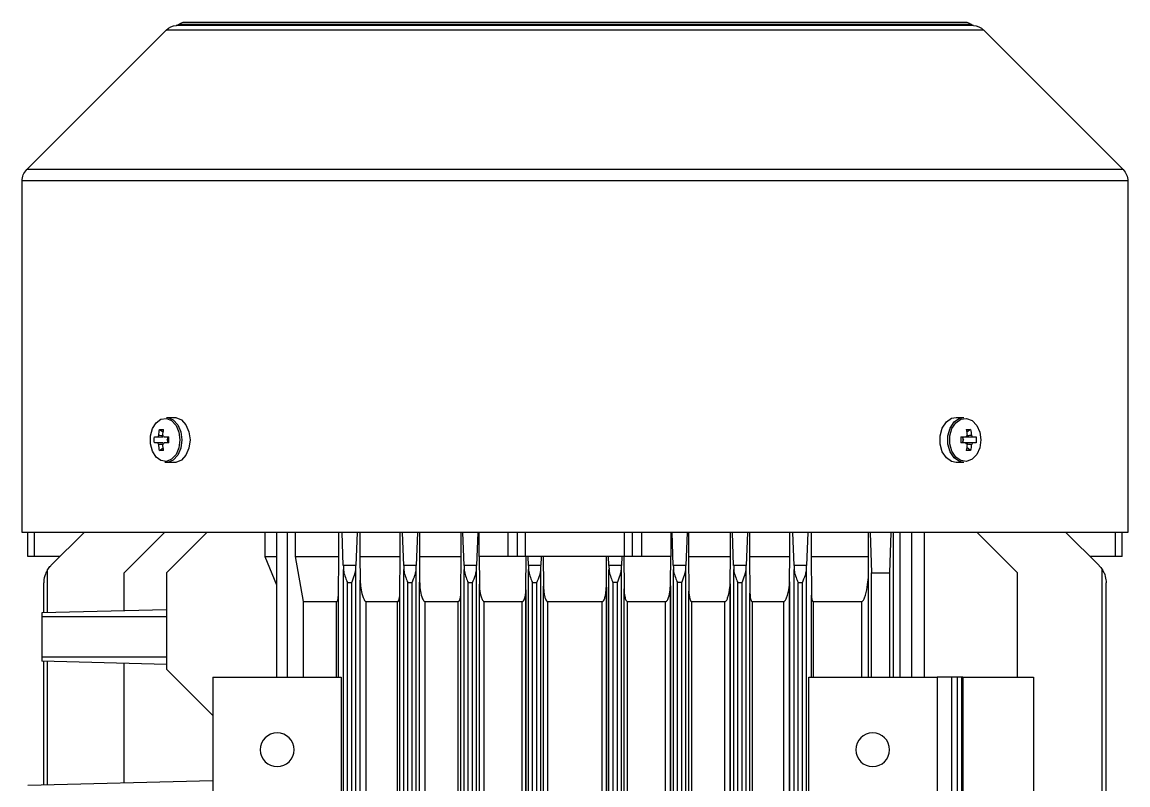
# Model space of a CAD drawing. Header units: centimetres. Extents: x 470464 to 524273, y 49611 to 59074.
# Drawn here: x 487988.58 to 488002.32, y 52236.93 to 52246.4 of the extents above; entities that cross this region are included whole.
import ezdxf

# ---------------------------------------------------------------- set-up
doc = ezdxf.new("R2010")
doc.units = ezdxf.units.CM
doc.header["$MEASUREMENT"] = 0
doc.layers.add('vinç', color=7, linetype='Continuous')

# ---------------------------------------------------------------- blocks, each defined once
blk = doc.blocks.new('eyryewthreaeetrreyajwh')
at = {"color": 2, "linetype": 'Continuous', "lineweight": 25}
for p, q in [((413660.04, 75652.888), (413660.34, 75652.888)), ((413660.04, 75652.888), (413660.04, 75652.805)), ((413660.34, 75652.958), (413660.34, 75639.218)), ((413664.707, 75652.958), (413660.34, 75652.958)), ((413664.707, 75652.958), (413664.707, 75639.218)), ((413664.848, 75652.899), (413664.848, 75639.277)), ((413666.581, 75651.167), (413664.848, 75652.899)), ((413660.04, 75652.805), (413660.34, 75652.805)), ((413660.04, 75652.805), (413660.04, 75652.488)), ((413649.401, 75652.64), (413659.879, 75652.64)), ((413649.564, 75652.688), (413659.715, 75652.688)), ((413659.928, 75652.6), (413660.34, 75652.188)), ((413658.54, 75651.788), (413656.74, 75651.788)), ((413658.54, 75650.909), (413658.54, 75651.788)), ((413658.54, 75651.588), (413659.84, 75651.588)), ((413660.34, 75651.088), (413659.84, 75651.588)), ((413661.453, 75651.072), (413661.453, 75651.028)), ((413661.527, 75651.028), (413661.527, 75651.072)), ((413666.581, 75651.167), (413666.581, 75641.009)), ((413661.359, 75651.004), (413661.394, 75650.956)), ((413661.453, 75650.946), (413661.453, 75650.883)), ((413661.527, 75650.883), (413661.527, 75650.946)), ((413661.62, 75651.004), (413661.586, 75650.956)), ((413666.639, 75651.041), (413666.639, 75641.135)), ((413666.652, 75651.011), (413666.652, 75641.165)), ((413666.68, 75641.238), (413666.68, 75650.938)), ((413658.54, 75650.909), (413650.74, 75650.909)), ((413650.74, 75650.895), (413658.54, 75650.895)), ((413650.74, 75650.843), (413658.54, 75650.843)), ((413658.54, 75650.909), (413658.54, 75650.895)), ((413658.54, 75650.895), (413658.54, 75650.843)), ((413658.54, 75650.843), (413658.54, 75650.773)), ((413661.21, 75650.921), (413661.21, 75650.825)), ((413661.472, 75650.908), (413661.453, 75650.908)), ((413661.527, 75650.908), (413661.507, 75650.908)), ((413661.77, 75650.825), (413661.77, 75650.921)), ((413650.74, 75650.773), (413658.54, 75650.773)), ((413658.54, 75650.773), (413658.54, 75650.588)), ((413658.54, 75650.588), (413656.74, 75650.588)), ((413658.54, 75648.994), (413658.54, 75650.588)), ((413660.34, 75650.427), (413658.54, 75650.427)), ((413660.34, 75650.27), (413658.54, 75650.27)), ((413658.54, 75650.129), (413660.34, 75650.129)), ((413658.54, 75650.045), (413660.34, 75650.045)), ((413658.54, 75650.001), (413659.84, 75650.001)), ((413659.84, 75650.001), (413660.34, 75650.019)), ((413659.84, 75649.775), (413659.84, 75650.001)), ((413658.54, 75649.775), (413659.84, 75649.775)), ((413658.54, 75649.734), (413659.781, 75649.734)), ((413659.781, 75649.734), (413660.04, 75649.737)), ((413660.34, 75649.757), (413659.84, 75649.775)), ((413660.04, 75649.022), (413660.04, 75649.737)), ((413660.04, 75649.737), (413660.34, 75649.737)), ((413658.54, 75649.652), (413659.48, 75649.652)), ((413658.54, 75649.051), (413659.48, 75649.051)), ((413658.54, 75649.027), (413659.562, 75649.027)), ((413660.04, 75649.022), (413659.562, 75649.027)), ((413660.34, 75649.022), (413660.04, 75649.022)), ((413649.401, 75648.965), (413659.879, 75648.965)), ((413649.564, 75648.915), (413659.715, 75648.915)), ((413656.74, 75648.994), (413658.54, 75648.994)), ((413659.715, 75648.915), (413659.715, 75648.861)), ((413660.34, 75648.981), (413659.928, 75648.966)), ((413659.928, 75648.966), (413659.928, 75648.81)), ((413649.401, 75648.811), (413659.879, 75648.811)), ((413649.531, 75648.756), (413659.748, 75648.756)), ((413659.727, 75648.756), (413649.539, 75648.756)), ((413649.564, 75648.861), (413659.715, 75648.861)), ((413659.748, 75648.756), (413660.04, 75648.759)), ((413659.928, 75648.81), (413660.34, 75648.796)), ((413660.04, 75648.759), (413660.34, 75648.759)), ((413660.04, 75648.259), (413660.04, 75648.759)), ((413649.8, 75648.683), (413659.48, 75648.683)), ((413649.401, 75648.215), (413659.879, 75648.215)), ((413649.692, 75648.263), (413659.587, 75648.263)), ((413649.8, 75648.293), (413659.48, 75648.293)), ((413660.04, 75648.259), (413659.587, 75648.263)), ((413660.34, 75648.231), (413659.928, 75648.216)), ((413659.928, 75648.216), (413659.928, 75648.06)), ((413660.34, 75648.259), (413660.04, 75648.259)), ((413649.401, 75648.061), (413659.879, 75648.061)), ((413649.564, 75648.165), (413659.715, 75648.165)), ((413649.564, 75648.111), (413659.715, 75648.111)), ((413659.715, 75648.165), (413659.715, 75648.111)), ((413659.928, 75648.06), (413660.34, 75648.046)), ((413649.556, 75648.018), (413659.723, 75648.018)), ((413659.702, 75648.018), (413649.563, 75648.018)), ((413649.8, 75647.951), (413659.48, 75647.951)), ((413659.723, 75648.018), (413660.04, 75648.021)), ((413660.04, 75648.021), (413660.34, 75648.021)), ((413660.04, 75647.5), (413660.04, 75648.021)), ((413649.667, 75647.504), (413659.612, 75647.504)), ((413649.8, 75647.541), (413659.48, 75647.541)), ((413660.04, 75647.5), (413659.612, 75647.504)), ((413660.34, 75647.5), (413660.04, 75647.5)), ((413649.401, 75647.465), (413659.879, 75647.465)), ((413649.564, 75647.415), (413659.715, 75647.415)), ((413649.564, 75647.361), (413659.715, 75647.361)), ((413659.715, 75647.415), (413659.716, 75647.415)), ((413659.715, 75647.361), (413659.716, 75647.361)), ((413659.716, 75647.415), (413659.716, 75647.361)), ((413660.34, 75647.481), (413659.928, 75647.466)), ((413659.928, 75647.466), (413659.928, 75647.31)), ((413649.401, 75647.311), (413659.879, 75647.311)), ((413649.581, 75647.275), (413659.699, 75647.275)), ((413659.677, 75647.275), (413649.603, 75647.275)), ((413659.699, 75647.275), (413660.04, 75647.278)), ((413659.928, 75647.31), (413660.34, 75647.296)), ((413660.34, 75647.278), (413660.04, 75647.278)), ((413660.04, 75647.278), (413660.04, 75646.919)), ((413649.8, 75647.215), (413659.48, 75647.215)), ((413659.48, 75646.743), (413659.48, 75647.215)), ((413660.04, 75646.919), (413660.04, 75646.803)), ((413660.04, 75646.919), (413660.34, 75646.919)), ((413649.64, 75646.699), (413659.639, 75646.699)), ((413649.651, 75646.698), (413659.628, 75646.698)), ((413649.8, 75646.743), (413659.48, 75646.743)), ((413660.04, 75646.695), (413659.639, 75646.699)), ((413660.04, 75646.67), (413659.928, 75646.666)), ((413660.04, 75646.803), (413660.04, 75646.704)), ((413660.04, 75646.803), (413660.34, 75646.803)), ((413660.04, 75646.704), (413660.34, 75646.704)), ((413660.04, 75646.704), (413660.04, 75645.472)), ((413649.401, 75646.665), (413659.879, 75646.665)), ((413649.564, 75646.615), (413659.715, 75646.615)), ((413649.564, 75646.561), (413659.715, 75646.561)), ((413659.715, 75646.615), (413659.716, 75646.615)), ((413659.715, 75646.561), (413659.716, 75646.561)), ((413659.716, 75646.615), (413659.716, 75646.561)), ((413659.928, 75646.666), (413659.928, 75646.51)), ((413649.401, 75646.511), (413659.879, 75646.511)), ((413649.607, 75646.479), (413659.672, 75646.479)), ((413659.662, 75646.479), (413649.618, 75646.479)), ((413649.8, 75646.426), (413659.48, 75646.426)), ((413659.48, 75645.751), (413659.48, 75646.426)), ((413659.672, 75646.479), (413660.04, 75646.482)), ((413659.928, 75646.51), (413660.04, 75646.506)), ((413649.8, 75645.751), (413659.48, 75645.751)), ((413649.401, 75645.665), (413659.879, 75645.665)), ((413649.564, 75645.615), (413659.715, 75645.615)), ((413649.607, 75645.698), (413659.672, 75645.698)), ((413649.618, 75645.697), (413659.662, 75645.697)), ((413660.04, 75645.694), (413659.672, 75645.698)), ((413659.715, 75645.615), (413659.715, 75645.561)), ((413660.04, 75645.67), (413659.928, 75645.666)), ((413659.928, 75645.666), (413659.928, 75645.51)), ((413649.401, 75645.511), (413659.879, 75645.511)), ((413649.564, 75645.561), (413659.715, 75645.561)), ((413649.64, 75645.478), (413659.639, 75645.478)), ((413659.628, 75645.478), (413649.651, 75645.478)), ((413649.8, 75645.433), (413659.48, 75645.433)), ((413659.48, 75644.961), (413659.48, 75645.433)), ((413659.639, 75645.478), (413660.04, 75645.481)), ((413659.928, 75645.51), (413660.04, 75645.506)), ((413660.04, 75645.472), (413660.34, 75645.472)), ((413660.04, 75645.472), (413660.04, 75645.373)), ((413660.04, 75645.373), (413660.34, 75645.373)), ((413660.04, 75645.373), (413660.04, 75645.257)), ((413660.04, 75645.257), (413660.04, 75644.898)), ((413660.04, 75645.257), (413660.34, 75645.257)), ((413649.581, 75644.901), (413659.699, 75644.901)), ((413649.603, 75644.901), (413659.683, 75644.901)), ((413649.8, 75644.961), (413659.48, 75644.961)), ((413660.04, 75644.898), (413659.699, 75644.901)), ((413660.04, 75644.898), (413660.34, 75644.898)), ((413649.401, 75644.865), (413659.879, 75644.865)), ((413649.564, 75644.815), (413659.715, 75644.815)), ((413649.564, 75644.761), (413659.715, 75644.761)), ((413659.715, 75644.815), (413659.715, 75644.761)), ((413660.34, 75644.881), (413659.928, 75644.866)), ((413659.928, 75644.866), (413659.928, 75644.71)), ((413649.401, 75644.711), (413659.879, 75644.711)), ((413649.667, 75644.672), (413659.612, 75644.672)), ((413649.8, 75644.635), (413659.48, 75644.635)), ((413659.48, 75644.225), (413659.48, 75644.635)), ((413659.612, 75644.672), (413660.04, 75644.676)), ((413659.928, 75644.71), (413660.34, 75644.696)), ((413660.04, 75644.676), (413660.34, 75644.676)), ((413660.04, 75644.155), (413660.04, 75644.676)), ((413649.8, 75644.225), (413659.48, 75644.225)), ((413649.401, 75644.115), (413659.879, 75644.115)), ((413649.556, 75644.158), (413659.723, 75644.158)), ((413649.564, 75644.065), (413659.715, 75644.065)), ((413659.715, 75644.065), (413659.715, 75644.011)), ((413660.04, 75644.155), (413659.723, 75644.158)), ((413660.34, 75644.131), (413659.928, 75644.116)), ((413659.928, 75644.116), (413659.928, 75643.96)), ((413660.34, 75644.155), (413660.04, 75644.155)), ((413649.401, 75643.961), (413659.879, 75643.961)), ((413649.564, 75644.011), (413659.715, 75644.011)), ((413659.928, 75643.96), (413660.34, 75643.946)), ((413649.692, 75643.913), (413659.587, 75643.913)), ((413649.8, 75643.883), (413659.48, 75643.883)), ((413659.48, 75643.493), (413659.48, 75643.883)), ((413659.587, 75643.913), (413660.04, 75643.918)), ((413660.04, 75643.918), (413660.34, 75643.918)), ((413660.04, 75643.417), (413660.04, 75643.918)), ((413649.531, 75643.42), (413659.748, 75643.42)), ((413649.552, 75643.42), (413659.734, 75643.42)), ((413649.8, 75643.493), (413659.48, 75643.493)), ((413660.04, 75643.417), (413659.748, 75643.42)), ((413660.34, 75643.381), (413659.928, 75643.366)), ((413660.34, 75643.417), (413660.04, 75643.417)), ((413649.401, 75643.365), (413659.879, 75643.365)), ((413649.564, 75643.315), (413659.715, 75643.315)), ((413649.564, 75643.261), (413659.715, 75643.261)), ((413659.715, 75643.315), (413659.715, 75643.261)), ((413659.928, 75643.366), (413659.928, 75643.21)), ((413649.401, 75643.211), (413659.879, 75643.211)), ((413658.54, 75643.182), (413656.74, 75643.182)), ((413658.54, 75641.588), (413658.54, 75643.182)), ((413658.54, 75643.149), (413659.562, 75643.149)), ((413658.54, 75643.126), (413659.48, 75643.126)), ((413659.48, 75642.709), (413659.48, 75643.126)), ((413659.562, 75643.149), (413660.04, 75643.154)), ((413659.928, 75643.21), (413660.34, 75643.196)), ((413660.04, 75643.154), (413660.34, 75643.154)), ((413660.04, 75642.612), (413660.04, 75643.154)), ((413659.48, 75642.709), (413658.54, 75642.709)), ((413660.04, 75642.612), (413659.48, 75642.709)), ((413660.34, 75642.612), (413660.04, 75642.612)), ((413660.34, 75642.514), (413658.54, 75642.514)), ((413660.34, 75642.381), (413658.54, 75642.381)), ((413660.04, 75642.235), (413659.691, 75642.381)), ((413660.04, 75642.235), (413660.04, 75642.381)), ((413660.34, 75642.235), (413660.04, 75642.235)), ((413658.54, 75641.588), (413656.74, 75641.588)), ((413657.2, 75639.288), (413657.26, 75641.588)), ((413658.066, 75641.588), (413658.64, 75641.014)), ((413659.84, 75641.014), (413660.34, 75641.514)), ((413661.21, 75641.112), (413661.21, 75641.011)), ((413661.453, 75641.042), (413661.453, 75640.981)), ((413661.527, 75640.981), (413661.527, 75641.042)), ((413661.77, 75641.011), (413661.77, 75641.112)), ((413659.84, 75641.014), (413658.64, 75641.014)), ((413658.699, 75641.014), (413658.74, 75639.464)), ((413658.79, 75641.014), (413658.79, 75639.464)), ((413659.29, 75641.014), (413659.29, 75639.464)), ((413659.38, 75641.014), (413659.34, 75639.464)), ((413659.84, 75640.488), (413660.34, 75640.988)), ((413661.359, 75640.927), (413661.39, 75640.972)), ((413661.453, 75641.029), (413661.472, 75641.029)), ((413661.453, 75640.903), (413661.453, 75640.862)), ((413661.507, 75641.029), (413661.527, 75641.029)), ((413661.527, 75640.862), (413661.527, 75640.903)), ((413661.62, 75640.927), (413661.589, 75640.972)), ((413664.848, 75639.277), (413666.581, 75641.009)), ((413657.231, 75640.488), (413658.713, 75640.488)), ((413659.367, 75640.488), (413659.84, 75640.488)), ((413660.34, 75639.988), (413659.928, 75639.576)), ((413660.04, 75639.688), (413660.04, 75639.371)), ((413657.206, 75639.536), (413658.738, 75639.536)), ((413659.342, 75639.536), (413659.879, 75639.536)), ((413657.205, 75639.488), (413658.739, 75639.488)), ((413657.205, 75639.488), (413658.739, 75639.488)), ((413657.205, 75639.488), (413658.739, 75639.488)), ((413657.205, 75639.488), (413658.739, 75639.488)), ((413657.205, 75639.488), (413658.739, 75639.488)), ((413657.205, 75639.488), (413658.739, 75639.488)), ((413658.79, 75639.464), (413658.74, 75639.464)), ((413659.29, 75639.464), (413658.79, 75639.464)), ((413659.34, 75639.464), (413659.29, 75639.464)), ((413659.34, 75639.488), (413659.715, 75639.488)), ((413659.34, 75639.488), (413659.715, 75639.488)), ((413659.34, 75639.488), (413659.715, 75639.488)), ((413659.34, 75639.488), (413659.715, 75639.488)), ((413659.34, 75639.488), (413659.715, 75639.488)), ((413659.34, 75639.488), (413659.715, 75639.488)), ((413660.04, 75639.371), (413660.34, 75639.371)), ((413660.04, 75639.371), (413660.04, 75639.288)), ((413660.04, 75639.288), (413660.34, 75639.288)), ((413660.34, 75639.218), (413664.707, 75639.218))]:
    blk.add_line(p, q, dxfattribs=at)
at = {"color": 2, "linetype": 'Continuous', "lineweight": 25, "flags": 128}
for points in [[(413661.49, 75651.131), (413661.393, 75651.118), (413661.31, 75651.08), (413661.25, 75651.023), (413661.223, 75650.955), (413661.232, 75650.884), (413661.276, 75650.82), (413661.349, 75650.772), (413661.441, 75650.747), (413661.539, 75650.747), (413661.63, 75650.772), (413661.703, 75650.82), (413661.747, 75650.884), (413661.756, 75650.955), (413661.729, 75651.023), (413661.67, 75651.08), (413661.586, 75651.118), (413661.49, 75651.131)], [(413661.21, 75650.921), (413661.22, 75650.866), (413661.266, 75650.799), (413661.342, 75650.749), (413661.438, 75650.722), (413661.541, 75650.722), (413661.637, 75650.749), (413661.713, 75650.799), (413661.759, 75650.866), (413661.77, 75650.921)], [(413661.21, 75650.825), (413661.22, 75650.769), (413661.266, 75650.703), (413661.342, 75650.653), (413661.438, 75650.626), (413661.541, 75650.626), (413661.637, 75650.653), (413661.713, 75650.703), (413661.759, 75650.769), (413661.77, 75650.825)], [(413659.48, 75649.051), (413659.48, 75649.129), (413659.48, 75649.206), (413659.48, 75649.283), (413659.48, 75649.358), (413659.48, 75649.433), (413659.48, 75649.507), (413659.48, 75649.58), (413659.48, 75649.652)], [(413659.48, 75648.293), (413659.48, 75648.343), (413659.48, 75648.392), (413659.48, 75648.441), (413659.48, 75648.49), (413659.48, 75648.539), (413659.48, 75648.587), (413659.48, 75648.635), (413659.48, 75648.683)], [(413659.48, 75647.541), (413659.48, 75647.593), (413659.48, 75647.644), (413659.48, 75647.696), (413659.48, 75647.747), (413659.48, 75647.798), (413659.48, 75647.849), (413659.48, 75647.9), (413659.48, 75647.951)], [(413661.49, 75641.305), (413661.389, 75641.292), (413661.301, 75641.255), (413661.239, 75641.198), (413661.211, 75641.13), (413661.21, 75641.112)], [(413661.49, 75641.204), (413661.389, 75641.191), (413661.301, 75641.154), (413661.239, 75641.097), (413661.211, 75641.029), (413661.211, 75640.994)], [(413661.49, 75641.179), (413661.393, 75641.167), (413661.31, 75641.131), (413661.25, 75641.077), (413661.223, 75641.012), (413661.232, 75640.944), (413661.276, 75640.883), (413661.349, 75640.838), (413661.441, 75640.813), (413661.539, 75640.813), (413661.63, 75640.838), (413661.703, 75640.883), (413661.747, 75640.944), (413661.756, 75641.012), (413661.729, 75641.077), (413661.67, 75641.131), (413661.586, 75641.167), (413661.49, 75641.179)], [(413661.77, 75641.112), (413661.769, 75641.13), (413661.74, 75641.198), (413661.678, 75641.255), (413661.591, 75641.292), (413661.49, 75641.305)], [(413661.77, 75641.011), (413661.769, 75641.029), (413661.74, 75641.097), (413661.678, 75641.154), (413661.591, 75641.191), (413661.49, 75641.204)]]:
    blk.add_lwpolyline(points, dxfattribs=at)
at = {"color": 2, "linetype": 'Continuous', "lineweight": 25}
for centre in [(413657.64, 75649.788), (413657.64, 75642.388)]:
    blk.add_circle(centre, 0.21, dxfattribs=at)
for centre, radius, start, end in [((413664.707, 75652.758), 0.2, 45, 90), ((413659.715, 75652.388), 0.3, 45, 57.0503), ((413661.49, 75650.552), 0.521, 85.9308, 94.0692), ((413666.44, 75651.025), 0.2, 4.4812, 45), ((413661.934, 75650.977), 0.575, 177.3305, 182.6695), ((413661.488, 75650.314), 0.703, 94.4734, 100.577), ((413661.488, 75650.26), 0.703, 94.4734, 100.577), ((413661.479, 75650.972), 0.0619, 114.7173, 137.1128), ((413661.479, 75651.003), 0.0619, 222.8872, 245.2827), ((413661.501, 75650.972), 0.0619, 42.8872, 65.2827), ((413661.501, 75651.003), 0.0619, 294.7173, 317.1128), ((413661.491, 75650.314), 0.703, 79.423, 85.5266), ((413661.491, 75650.26), 0.703, 79.423, 85.5266), ((413661.046, 75650.977), 0.575, 357.3305, 2.6695), ((413666.689, 75651.045), 0.05, 184.4812, 221.8217), ((413666.57, 75650.938), 0.11, 0, 41.8217), ((413661.487, 75650.846), 0.0632, 103.1566, 122.3513), ((413661.49, 75649.217), 1.666, 88.7273, 91.2727), ((413661.49, 75650.834), 0.0757, 76.5689, 103.4311), ((413661.493, 75650.846), 0.0632, 57.6487, 76.8434), ((413666.57, 75641.238), 0.11, 318.1783, 0), ((413661.49, 75642.479), 1.438, 268.5254, 271.4746), ((413661.486, 75641.092), 0.0649, 238.9644, 257.504), ((413661.493, 75641.092), 0.0649, 282.496, 301.0356), ((413666.44, 75641.151), 0.2, 315, 355.5188), ((413666.689, 75641.131), 0.05, 138.1783, 175.5188), ((413661.88, 75640.952), 0.521, 177.1954, 182.8046), ((413661.488, 75641.636), 0.671, 258.9001, 265.2999), ((413661.488, 75641.585), 0.671, 258.9001, 265.2999), ((413661.477, 75640.924), 0.0619, 113.5667, 135.6063), ((413661.477, 75640.96), 0.0619, 224.3937, 246.4333), ((413661.49, 75641.106), 0.0794, 257.2055, 282.7945), ((413661.502, 75640.924), 0.0619, 44.3937, 66.4333), ((413661.502, 75640.96), 0.0619, 293.5667, 315.6063), ((413661.491, 75641.636), 0.671, 274.7001, 281.0999), ((413661.491, 75641.585), 0.671, 274.7001, 281.0999), ((413661.1, 75640.952), 0.521, 357.1954, 2.8046), ((413661.49, 75641.374), 0.513, 265.8633, 274.1367), ((413659.715, 75639.788), 0.3, 302.9902, 315), ((413664.707, 75639.418), 0.2, 270, 315)]:
    blk.add_arc(centre, radius, start, end, dxfattribs=at)
for centre, major_axis, ratio, start_param, end_param in [((413661.49, 75650.811), (0, 0.104), 0.469869, 5.913772, 6.652599), ((413659.715, 75648.974), (0.3, 0), 0.034921, 5.287468, 5.497787), ((413659.715, 75648.803), (0.3, 0), 0.034921, 0.785398, 0.995716), ((413659.715, 75648.224), (0.3, 0), 0.034921, 5.287468, 5.497787), ((413659.715, 75648.053), (0.3, 0), 0.034921, 0.785398, 0.995717), ((413659.715, 75647.474), (0.3, 0), 0.034921, 5.287467, 5.497787), ((413659.715, 75647.303), (0.3, 0), 0.034921, 0.785398, 0.995717), ((413659.715, 75646.674), (0.3, 0), 0.034921, 5.287467, 5.497787), ((413659.715, 75646.503), (0.3, 0), 0.034921, 0.785398, 0.995717), ((413659.715, 75645.674), (0.3, 0), 0.034921, 5.287467, 5.497787), ((413659.715, 75645.503), (0.3, 0), 0.034921, 0.785398, 0.995717), ((413659.715, 75644.874), (0.3, 0), 0.034921, 5.287467, 5.497787), ((413659.715, 75644.703), (0.3, 0), 0.034921, 0.785398, 0.995717), ((413659.715, 75644.124), (0.3, 0), 0.034921, 5.287467, 5.497787), ((413659.715, 75643.953), (0.3, 0), 0.034921, 0.785398, 0.995717), ((413659.715, 75643.374), (0.3, 0), 0.034921, 5.287467, 5.497787), ((413659.715, 75643.203), (0.3, 0), 0.034921, 0.785398, 0.995717), ((413661.49, 75641.127), (0, 0.105), 0.462199, 2.772179, 3.511006)]:
    blk.add_ellipse(centre, major_axis=major_axis, ratio=ratio, start_param=start_param, end_param=end_param, dxfattribs=at)
for points, knots in [([(413659.879, 75652.64), (413659.865, 75652.648), (413659.824, 75652.671), (413659.768, 75652.685), (413659.728, 75652.688), (413659.716, 75652.688), (413659.715, 75652.688)], [0, 0, 0, 0, 0.269866, 0.77828, 0.993914, 1, 1, 1, 1]), ([(413661.441, 75650.955), (413661.439, 75650.97), (413661.436, 75650.99), (413661.434, 75651.01), (413661.433, 75651.014)], [0, 0, 0, 0, 0.767564, 1, 1, 1, 1]), ([(413661.453, 75651.028), (413661.453, 75651.023), (413661.453, 75650.987), (413661.453, 75650.948), (413661.453, 75650.914), (413661.453, 75650.91)], [0, 0, 0, 0, 0.127223, 0.914735, 1, 1, 1, 1]), ([(413661.527, 75650.946), (413661.527, 75650.969), (413661.527, 75650.996), (413661.527, 75651.023), (413661.527, 75651.028)], [0, 0, 0, 0, 0.817005, 1, 1, 1, 1]), ([(413661.546, 75651.014), (413661.546, 75651.01), (413661.543, 75650.99), (413661.541, 75650.97), (413661.539, 75650.955)], [0, 0, 0, 0, 0.2322911, 1, 1, 1, 1]), ([(413659.48, 75649.652), (413659.48, 75649.653), (413659.481, 75649.656), (413659.485, 75649.662), (413659.499, 75649.673), (413659.558, 75649.7), (413659.656, 75649.724), (413659.741, 75649.73), (413659.781, 75649.734)], [0, 0, 0, 0, 0.015965, 0.035758, 0.071494, 0.185069, 0.61906, 1, 1, 1, 1]), ([(413659.562, 75649.027), (413659.547, 75649.028), (413659.524, 75649.029), (413659.499, 75649.034), (413659.488, 75649.039), (413659.483, 75649.043), (413659.48, 75649.047), (413659.48, 75649.05), (413659.48, 75649.051)], [0, 0, 0, 0, 0.493912, 0.741553, 0.826941, 0.912843, 0.962883, 1, 1, 1, 1]), ([(413659.715, 75648.915), (413659.716, 75648.915), (413659.748, 75648.927), (413659.798, 75648.949), (413659.852, 75648.963), (413659.874, 75648.964), (413659.879, 75648.965)], [0, 0, 0, 0, 0.006088, 0.568527, 0.906317, 1, 1, 1, 1]), ([(413659.48, 75648.683), (413659.48, 75648.685), (413659.481, 75648.688), (413659.485, 75648.695), (413659.499, 75648.706), (413659.558, 75648.733), (413659.645, 75648.751), (413659.719, 75648.755), (413659.748, 75648.756)], [0, 0, 0, 0, 0.017865, 0.040005, 0.079988, 0.207097, 0.692835, 1, 1, 1, 1]), ([(413659.879, 75648.811), (413659.87, 75648.812), (413659.839, 75648.815), (413659.784, 75648.833), (413659.738, 75648.853), (413659.716, 75648.861), (413659.715, 75648.861)], [0, 0, 0, 0, 0.165847, 0.611873, 0.993917, 1, 1, 1, 1]), ([(413659.587, 75648.263), (413659.563, 75648.264), (413659.531, 75648.265), (413659.499, 75648.275), (413659.487, 75648.281), (413659.482, 75648.286), (413659.48, 75648.291), (413659.48, 75648.293), (413659.48, 75648.293)], [0, 0, 0, 0, 0.607135, 0.788964, 0.866776, 0.945384, 0.9829, 1, 1, 1, 1]), ([(413659.715, 75648.165), (413659.716, 75648.165), (413659.748, 75648.177), (413659.798, 75648.199), (413659.852, 75648.213), (413659.874, 75648.214), (413659.879, 75648.215)], [0, 0, 0, 0, 0.006087, 0.568298, 0.906228, 1, 1, 1, 1]), ([(413659.879, 75648.061), (413659.87, 75648.062), (413659.839, 75648.065), (413659.784, 75648.084), (413659.737, 75648.103), (413659.716, 75648.111), (413659.715, 75648.111)], [0, 0, 0, 0, 0.1657672, 0.6117441, 0.9939174, 1, 1, 1, 1]), ([(413659.48, 75647.951), (413659.48, 75647.953), (413659.481, 75647.956), (413659.485, 75647.963), (413659.499, 75647.975), (413659.558, 75648), (413659.637, 75648.014), (413659.703, 75648.017), (413659.723, 75648.018)], [0, 0, 0, 0, 0.019601, 0.043887, 0.087751, 0.227215, 0.760176, 1, 1, 1, 1]), ([(413659.612, 75647.504), (413659.58, 75647.505), (413659.539, 75647.507), (413659.499, 75647.52), (413659.488, 75647.527), (413659.483, 75647.532), (413659.48, 75647.537), (413659.48, 75647.54), (413659.48, 75647.541)], [0, 0, 0, 0, 0.663509, 0.829315, 0.885049, 0.941099, 0.97425, 1, 1, 1, 1]), ([(413659.715, 75647.415), (413659.716, 75647.415), (413659.747, 75647.427), (413659.798, 75647.448), (413659.852, 75647.463), (413659.874, 75647.464), (413659.879, 75647.465)], [0, 0, 0, 0, 0.006087, 0.568175, 0.90618, 1, 1, 1, 1]), ([(413659.879, 75647.311), (413659.87, 75647.312), (413659.839, 75647.315), (413659.784, 75647.334), (413659.737, 75647.352), (413659.716, 75647.361), (413659.715, 75647.361)], [0, 0, 0, 0, 0.1657248, 0.6116756, 0.9939177, 1, 1, 1, 1]), ([(413659.48, 75647.215), (413659.48, 75647.215), (413659.48, 75647.217), (413659.481, 75647.221), (413659.484, 75647.226), (413659.493, 75647.234), (413659.53, 75647.255), (413659.602, 75647.27), (413659.666, 75647.273), (413659.699, 75647.275)], [0, 0, 0, 0, 0.003975, 0.023024, 0.051501, 0.079767, 0.165133, 0.58361, 1, 1, 1, 1]), ([(413659.639, 75646.699), (413659.607, 75646.7), (413659.558, 75646.702), (413659.508, 75646.716), (413659.489, 75646.727), (413659.483, 75646.733), (413659.48, 75646.739), (413659.48, 75646.741), (413659.48, 75646.743)], [0, 0, 0, 0, 0.560355, 0.841517, 0.897247, 0.953426, 0.980807, 1, 1, 1, 1]), ([(413659.715, 75646.615), (413659.716, 75646.615), (413659.747, 75646.628), (413659.798, 75646.648), (413659.852, 75646.663), (413659.874, 75646.664), (413659.879, 75646.665)], [0, 0, 0, 0, 0.0060865, 0.568113, 0.9061554, 1, 1, 1, 1]), ([(413659.879, 75646.511), (413659.87, 75646.512), (413659.839, 75646.515), (413659.784, 75646.534), (413659.737, 75646.552), (413659.716, 75646.561), (413659.715, 75646.561)], [0, 0, 0, 0, 0.165704, 0.611641, 0.993918, 1, 1, 1, 1]), ([(413659.48, 75646.426), (413659.48, 75646.426), (413659.48, 75646.429), (413659.482, 75646.434), (413659.486, 75646.439), (413659.502, 75646.451), (413659.533, 75646.462), (413659.593, 75646.475), (413659.64, 75646.477), (413659.672, 75646.479)], [0, 0, 0, 0, 0.011419, 0.033849, 0.069402, 0.104726, 0.318205, 0.530286, 1, 1, 1, 1]), ([(413659.672, 75645.698), (413659.64, 75645.699), (413659.593, 75645.701), (413659.533, 75645.714), (413659.502, 75645.725), (413659.486, 75645.737), (413659.482, 75645.743), (413659.48, 75645.747), (413659.48, 75645.75), (413659.48, 75645.751)], [0, 0, 0, 0, 0.469716, 0.681788, 0.89526, 0.930588, 0.966143, 0.988575, 1, 1, 1, 1]), ([(413659.715, 75645.615), (413659.716, 75645.615), (413659.747, 75645.628), (413659.798, 75645.648), (413659.852, 75645.663), (413659.874, 75645.664), (413659.879, 75645.665)], [0, 0, 0, 0, 0.006086, 0.568082, 0.906143, 1, 1, 1, 1]), ([(413659.48, 75645.433), (413659.48, 75645.435), (413659.48, 75645.438), (413659.484, 75645.444), (413659.495, 75645.454), (413659.539, 75645.472), (413659.591, 75645.477), (413659.632, 75645.477), (413659.639, 75645.478)], [0, 0, 0, 0, 0.023432, 0.055824, 0.11136, 0.275159, 0.881981, 1, 1, 1, 1]), ([(413659.879, 75645.511), (413659.87, 75645.512), (413659.839, 75645.515), (413659.784, 75645.534), (413659.737, 75645.552), (413659.716, 75645.561), (413659.715, 75645.561)], [0, 0, 0, 0, 0.165693, 0.611625, 0.993918, 1, 1, 1, 1]), ([(413659.699, 75644.901), (413659.689, 75644.901), (413659.641, 75644.903), (413659.575, 75644.911), (413659.515, 75644.929), (413659.492, 75644.943), (413659.484, 75644.95), (413659.481, 75644.955), (413659.48, 75644.959), (413659.48, 75644.961), (413659.48, 75644.961)], [0, 0, 0, 0, 0.12291, 0.623723, 0.842294, 0.922312, 0.95038, 0.978669, 0.997536, 1, 1, 1, 1]), ([(413659.715, 75644.815), (413659.716, 75644.815), (413659.747, 75644.828), (413659.798, 75644.848), (413659.852, 75644.863), (413659.874, 75644.864), (413659.879, 75644.865)], [0, 0, 0, 0, 0.0060865, 0.5680799, 0.9061426, 1, 1, 1, 1]), ([(413659.879, 75644.711), (413659.87, 75644.712), (413659.839, 75644.715), (413659.784, 75644.734), (413659.737, 75644.752), (413659.716, 75644.761), (413659.715, 75644.761)], [0, 0, 0, 0, 0.1656926, 0.6116235, 0.9939178, 1, 1, 1, 1]), ([(413659.48, 75644.635), (413659.48, 75644.636), (413659.48, 75644.639), (413659.483, 75644.644), (413659.488, 75644.649), (413659.499, 75644.656), (413659.539, 75644.67), (413659.58, 75644.671), (413659.612, 75644.672)], [0, 0, 0, 0, 0.02575, 0.058902, 0.114953, 0.170687, 0.336493, 1, 1, 1, 1]), ([(413659.723, 75644.158), (413659.717, 75644.159), (413659.647, 75644.16), (413659.567, 75644.169), (413659.498, 75644.203), (413659.487, 75644.211), (413659.483, 75644.216), (413659.48, 75644.221), (413659.48, 75644.224), (413659.48, 75644.225)], [0, 0, 0, 0, 0.077842, 0.815284, 0.906766, 0.937458, 0.968331, 0.986952, 1, 1, 1, 1]), ([(413659.715, 75644.065), (413659.716, 75644.065), (413659.747, 75644.078), (413659.798, 75644.098), (413659.852, 75644.113), (413659.874, 75644.114), (413659.879, 75644.115)], [0, 0, 0, 0, 0.006086, 0.568025, 0.906121, 1, 1, 1, 1]), ([(413659.879, 75643.961), (413659.87, 75643.962), (413659.839, 75643.965), (413659.784, 75643.984), (413659.737, 75644.002), (413659.716, 75644.011), (413659.715, 75644.011)], [0, 0, 0, 0, 0.165674, 0.611594, 0.993918, 1, 1, 1, 1]), ([(413659.48, 75643.883), (413659.48, 75643.884), (413659.48, 75643.887), (413659.484, 75643.892), (413659.495, 75643.9), (413659.529, 75643.911), (413659.563, 75643.912), (413659.587, 75643.913)], [0, 0, 0, 0, 0.033413, 0.079588, 0.158763, 0.392319, 1, 1, 1, 1]), ([(413659.748, 75643.42), (413659.74, 75643.42), (413659.668, 75643.422), (413659.581, 75643.435), (413659.504, 75643.467), (413659.488, 75643.479), (413659.482, 75643.485), (413659.48, 75643.49), (413659.48, 75643.492), (413659.48, 75643.493)], [0, 0, 0, 0, 0.090212, 0.765413, 0.907077, 0.946757, 0.971793, 0.989338, 1, 1, 1, 1]), ([(413659.715, 75643.315), (413659.716, 75643.315), (413659.747, 75643.328), (413659.798, 75643.348), (413659.852, 75643.363), (413659.874, 75643.364), (413659.879, 75643.365)], [0, 0, 0, 0, 0.006086, 0.568067, 0.906138, 1, 1, 1, 1]), ([(413659.879, 75643.211), (413659.87, 75643.212), (413659.839, 75643.215), (413659.784, 75643.234), (413659.737, 75643.252), (413659.716, 75643.261), (413659.715, 75643.261)], [0, 0, 0, 0, 0.165688, 0.611616, 0.993918, 1, 1, 1, 1]), ([(413659.48, 75643.126), (413659.48, 75643.127), (413659.48, 75643.129), (413659.483, 75643.133), (413659.488, 75643.137), (413659.499, 75643.142), (413659.524, 75643.148), (413659.547, 75643.148), (413659.562, 75643.149)], [0, 0, 0, 0, 0.037117, 0.087158, 0.173058, 0.258446, 0.506087, 1, 1, 1, 1]), ([(413661.433, 75640.916), (413661.434, 75640.921), (413661.436, 75640.94), (413661.438, 75640.958), (413661.44, 75640.972)], [0, 0, 0, 0, 0.258717, 1, 1, 1, 1]), ([(413661.453, 75640.968), (413661.453, 75640.952), (413661.453, 75640.93), (413661.453, 75640.908), (413661.453, 75640.903)], [0, 0, 0, 0, 0.761609, 1, 1, 1, 1]), ([(413661.527, 75640.903), (413661.527, 75640.908), (413661.527, 75640.93), (413661.527, 75640.952), (413661.527, 75640.968)], [0, 0, 0, 0, 0.238391, 1, 1, 1, 1]), ([(413661.54, 75640.972), (413661.541, 75640.958), (413661.543, 75640.94), (413661.546, 75640.921), (413661.546, 75640.916)], [0, 0, 0, 0, 0.741067, 1, 1, 1, 1]), ([(413659.879, 75639.536), (413659.86, 75639.526), (413659.813, 75639.5), (413659.757, 75639.489), (413659.721, 75639.488), (413659.716, 75639.488), (413659.715, 75639.488)], [0, 0, 0, 0, 0.351619, 0.901437, 0.993915, 1, 1, 1, 1])]:
    blk.add_open_spline(points, degree=3, knots=knots, dxfattribs=at)
blk = doc.blocks.new('teyrujehkutk5rjykturjset')
at = {"layer": 'vinç', "color": 2, "xscale": -1}
blk.add_blockref('eyryewthreaeetrreyajwh', (828164.925, 0), dxfattribs=at)
blk = doc.blocks.new('rtrtjhrkıtyurjtyrkurjt')
at = {"layer": 'vinç', "color": 2}
blk.add_blockref('teyrujehkutk5rjykturjset', (3449.374, -3989.374), dxfattribs=at)

msp = doc.modelspace()

# ---------------------------------------------------------------- block references
at = {"layer": 'vinç', "color": 2, "rotation": 270}
msp.add_blockref('rtrtjhrkıtyurjtyrkurjt', (416338.736, 470194.022), dxfattribs=at)

doc.saveas('drawing.dxf')
